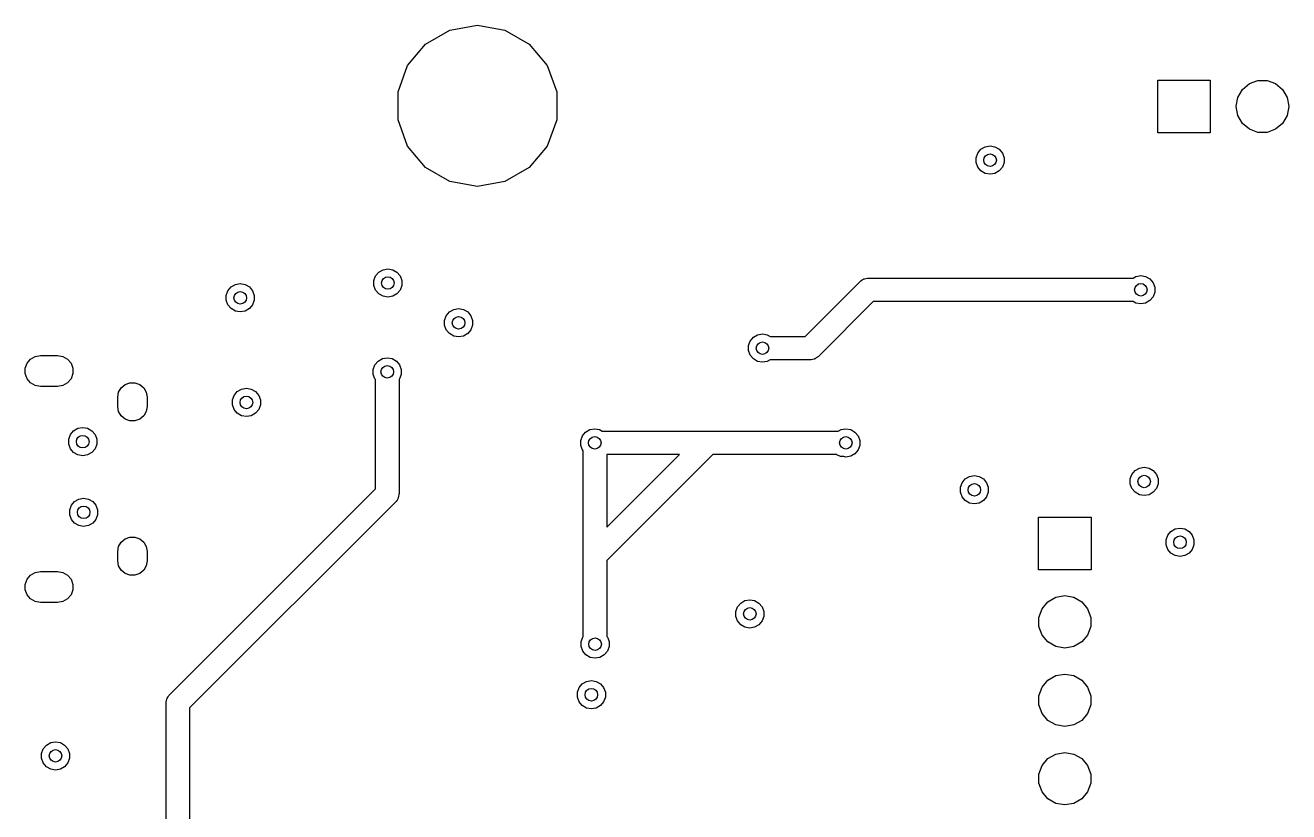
# Model space of a CAD drawing. Extents: x 91.5 to 190, y -113.6 to -60.2.
# Drawn here: x 91.51 to 132.42, y -85.64 to -60.16 of the extents above; entities that cross this region are included whole.
import ezdxf

# ---------------------------------------------------------------- set-up
doc = ezdxf.new("R2010")
doc.units = 0
doc.header["$MEASUREMENT"] = 0
doc.layers.add('BLACK', color=7, linetype='CONTINUOUS')

msp = doc.modelspace()

# ---------------------------------------------------------------- linework, layer by layer
at = {"layer": 'Black'}
for p, q in [((104.472, -60.7707), (105.257, -60.3175)), ((105.257, -60.3175), (106.15, -60.1601)), ((106.15, -60.1601), (107.043, -60.3175)), ((107.043, -60.3175), (107.828, -60.7707)), ((103.89, -61.465), (104.472, -60.7707)), ((107.828, -60.7707), (108.41, -61.465)), ((103.58, -62.3168), (103.89, -61.465)), ((108.41, -61.465), (108.72, -62.3168)), ((128.18, -63.64), (128.18, -61.94)), ((128.18, -61.94), (129.88, -61.94)), ((129.88, -61.94), (129.88, -63.64)), ((130.919, -62.2404), (131.145, -62.0506)), ((131.145, -62.0506), (131.422, -61.9497)), ((131.422, -61.9497), (131.718, -61.9497)), ((131.718, -61.9497), (131.995, -62.0506)), ((131.995, -62.0506), (132.221, -62.2404)), ((103.58, -63.2232), (103.58, -62.3168)), ((108.72, -62.3168), (108.72, -63.2232)), ((130.72, -62.7868), (130.771, -62.496)), ((130.771, -62.496), (130.919, -62.2404)), ((132.221, -62.2404), (132.369, -62.496)), ((132.369, -62.496), (132.42, -62.7868)), ((130.72, -62.7932), (130.72, -62.7868)), ((130.771, -63.084), (130.72, -62.7932)), ((132.42, -62.7932), (132.369, -63.084)), ((132.42, -62.7868), (132.42, -62.7932)), ((103.89, -64.075), (103.58, -63.2232)), ((108.72, -63.2232), (108.41, -64.075)), ((130.919, -63.3396), (130.771, -63.084)), ((131.145, -63.5294), (130.919, -63.3396)), ((132.221, -63.3396), (131.995, -63.5294)), ((132.369, -63.084), (132.221, -63.3396)), ((129.88, -63.64), (128.18, -63.64)), ((131.422, -63.6303), (131.145, -63.5294)), ((131.718, -63.6303), (131.422, -63.6303)), ((131.995, -63.5294), (131.718, -63.6303)), ((104.472, -64.7693), (103.89, -64.075)), ((108.41, -64.075), (107.828, -64.7693)), ((122.353, -64.3005), (122.455, -64.1784)), ((122.455, -64.1784), (122.593, -64.0987)), ((122.593, -64.0987), (122.75, -64.0711)), ((122.75, -64.0711), (122.907, -64.0987)), ((122.907, -64.0987), (123.045, -64.1784)), ((123.045, -64.1784), (123.147, -64.3005)), ((122.298, -64.4503), (122.353, -64.3005)), ((122.298, -64.6097), (122.298, -64.4503)), ((122.353, -64.7595), (122.298, -64.6097)), ((123.147, -64.3005), (123.202, -64.4503)), ((123.202, -64.6097), (123.147, -64.7595)), ((123.202, -64.4503), (123.202, -64.6097)), ((105.257, -65.2225), (104.472, -64.7693)), ((107.828, -64.7693), (107.043, -65.2225)), ((122.455, -64.8816), (122.353, -64.7595)), ((122.593, -64.9613), (122.455, -64.8816)), ((122.75, -64.9889), (122.593, -64.9613)), ((122.907, -64.9613), (122.75, -64.9889)), ((123.045, -64.8816), (122.907, -64.9613)), ((123.147, -64.7595), (123.045, -64.8816)), ((106.15, -65.3799), (105.257, -65.2225)), ((107.043, -65.2225), (106.15, -65.3799)), ((102.798, -68.4303), (102.853, -68.2805)), ((102.853, -68.2805), (102.955, -68.1584)), ((102.955, -68.1584), (103.093, -68.0787)), ((103.093, -68.0787), (103.25, -68.0511)), ((103.25, -68.0511), (103.407, -68.0787)), ((103.407, -68.0787), (103.545, -68.1584)), ((103.545, -68.1584), (103.647, -68.2805)), ((103.647, -68.2805), (103.702, -68.4303)), ((127.386, -68.349), (127.473, -68.2987)), ((127.473, -68.2987), (127.63, -68.2711)), ((127.63, -68.2711), (127.787, -68.2987)), ((127.787, -68.2987), (127.925, -68.3784)), ((98.0725, -68.7605), (98.175, -68.6384)), ((98.175, -68.6384), (98.313, -68.5587)), ((98.313, -68.5587), (98.47, -68.5311)), ((98.47, -68.5311), (98.627, -68.5587)), ((98.627, -68.5587), (98.765, -68.6384)), ((98.765, -68.6384), (98.8675, -68.7605)), ((102.798, -68.5897), (102.798, -68.4303)), ((102.853, -68.7395), (102.798, -68.5897)), ((103.702, -68.5897), (103.647, -68.7395)), ((103.702, -68.4303), (103.702, -68.5897)), ((116.762, -70.239), (118.541, -68.4606)), ((118.541, -68.4606), (118.554, -68.451)), ((118.554, -68.451), (118.565, -68.4381)), ((118.565, -68.4381), (118.608, -68.4132)), ((118.608, -68.4132), (118.649, -68.3847)), ((118.649, -68.3847), (118.665, -68.3804)), ((118.665, -68.3804), (118.68, -68.372)), ((118.68, -68.372), (118.729, -68.3633)), ((118.729, -68.3633), (118.777, -68.3504)), ((118.777, -68.3504), (118.793, -68.3519)), ((118.793, -68.3519), (118.81, -68.349)), ((118.81, -68.349), (127.386, -68.349)), ((127.925, -68.3784), (128.027, -68.5005)), ((128.027, -68.5005), (128.082, -68.6503)), ((128.082, -68.6503), (128.082, -68.8097)), ((98.018, -68.9103), (98.0725, -68.7605)), ((98.018, -69.0697), (98.018, -68.9103)), ((98.0725, -69.2195), (98.018, -69.0697)), ((98.8675, -68.7605), (98.922, -68.9103)), ((98.922, -69.0697), (98.8675, -69.2195)), ((98.922, -68.9103), (98.922, -69.0697)), ((102.955, -68.8616), (102.853, -68.7395)), ((103.093, -68.9413), (102.955, -68.8616)), ((103.25, -68.9689), (103.093, -68.9413)), ((103.407, -68.9413), (103.25, -68.9689)), ((103.545, -68.8616), (103.407, -68.9413)), ((103.647, -68.7395), (103.545, -68.8616)), ((118.968, -69.111), (117.189, -70.8894)), ((127.386, -69.111), (118.968, -69.111)), ((127.473, -69.1613), (127.386, -69.111)), ((127.925, -69.0816), (127.787, -69.1613)), ((128.027, -68.9595), (127.925, -69.0816)), ((128.082, -68.8097), (128.027, -68.9595)), ((98.175, -69.3416), (98.0725, -69.2195)), ((98.313, -69.4213), (98.175, -69.3416)), ((98.47, -69.4489), (98.313, -69.4213)), ((98.627, -69.4213), (98.47, -69.4489)), ((98.765, -69.3416), (98.627, -69.4213)), ((98.8675, -69.2195), (98.765, -69.3416)), ((105.143, -69.5705), (105.245, -69.4484)), ((105.245, -69.4484), (105.383, -69.3687)), ((105.383, -69.3687), (105.54, -69.3411)), ((105.54, -69.3411), (105.697, -69.3687)), ((105.697, -69.3687), (105.835, -69.4484)), ((105.835, -69.4484), (105.937, -69.5705)), ((127.63, -69.1889), (127.473, -69.1613)), ((127.787, -69.1613), (127.63, -69.1889)), ((105.088, -69.7203), (105.143, -69.5705)), ((105.088, -69.8797), (105.088, -69.7203)), ((105.143, -70.0295), (105.088, -69.8797)), ((105.937, -69.5705), (105.992, -69.7203)), ((105.992, -69.8797), (105.937, -70.0295)), ((105.992, -69.7203), (105.992, -69.8797)), ((105.245, -70.1516), (105.143, -70.0295)), ((105.383, -70.2313), (105.245, -70.1516)), ((105.54, -70.2589), (105.383, -70.2313)), ((105.697, -70.2313), (105.54, -70.2589)), ((105.835, -70.1516), (105.697, -70.2313)), ((105.937, -70.0295), (105.835, -70.1516)), ((114.983, -70.3905), (115.085, -70.2684)), ((115.085, -70.2684), (115.223, -70.1887)), ((115.223, -70.1887), (115.38, -70.1611)), ((115.38, -70.1611), (115.537, -70.1887)), ((115.537, -70.1887), (115.624, -70.239)), ((115.624, -70.239), (116.762, -70.239)), ((114.928, -70.5403), (114.983, -70.3905)), ((114.928, -70.6997), (114.928, -70.5403)), ((114.983, -70.8495), (114.928, -70.6997)), ((91.5096, -71.2732), (91.569, -71.11)), ((91.569, -71.11), (91.6806, -70.977)), ((91.6806, -70.977), (91.831, -70.8902)), ((91.831, -70.8902), (92.002, -70.86)), ((92.002, -70.86), (92.558, -70.86)), ((92.558, -70.86), (92.729, -70.8902)), ((92.729, -70.8902), (92.8794, -70.977)), ((92.8794, -70.977), (92.991, -71.11)), ((92.991, -71.11), (93.0504, -71.2732)), ((102.778, -71.3103), (102.833, -71.1605)), ((102.833, -71.1605), (102.935, -71.0384)), ((102.935, -71.0384), (103.073, -70.9587)), ((103.073, -70.9587), (103.23, -70.9311)), ((103.23, -70.9311), (103.387, -70.9587)), ((103.387, -70.9587), (103.525, -71.0384)), ((103.525, -71.0384), (103.627, -71.1605)), ((103.627, -71.1605), (103.682, -71.3103)), ((115.085, -70.9716), (114.983, -70.8495)), ((115.223, -71.0513), (115.085, -70.9716)), ((115.38, -71.0789), (115.223, -71.0513)), ((115.537, -71.0513), (115.38, -71.0789)), ((115.624, -71.001), (115.537, -71.0513)), ((116.92, -71.001), (115.624, -71.001)), ((116.937, -70.9981), (116.92, -71.001)), ((116.953, -70.9995), (116.937, -70.9981)), ((117.001, -70.9867), (116.953, -70.9995)), ((117.05, -70.978), (117.001, -70.9867)), ((117.065, -70.9696), (117.05, -70.978)), ((117.081, -70.9653), (117.065, -70.9696)), ((117.122, -70.9368), (117.081, -70.9653)), ((117.165, -70.9119), (117.122, -70.9368)), ((117.176, -70.899), (117.165, -70.9119)), ((117.189, -70.8894), (117.176, -70.899)), ((91.5096, -71.4468), (91.5096, -71.2732)), ((91.569, -71.61), (91.5096, -71.4468)), ((93.0504, -71.4468), (92.991, -71.61)), ((93.0504, -71.2732), (93.0504, -71.4468)), ((102.778, -71.4697), (102.778, -71.3103)), ((102.833, -71.6195), (102.778, -71.4697)), ((103.682, -71.4697), (103.627, -71.6195)), ((103.682, -71.3103), (103.682, -71.4697)), ((91.6806, -71.743), (91.569, -71.61)), ((91.831, -71.8298), (91.6806, -71.743)), ((92.002, -71.86), (91.831, -71.8298)), ((92.558, -71.86), (92.002, -71.86)), ((92.729, -71.8298), (92.558, -71.86)), ((92.8794, -71.743), (92.729, -71.8298)), ((92.991, -71.61), (92.8794, -71.743)), ((94.5336, -72.0452), (94.6161, -71.9023)), ((94.6161, -71.9023), (94.7425, -71.7963)), ((94.7425, -71.7963), (94.8975, -71.7398)), ((94.8975, -71.7398), (95.0625, -71.7398)), ((95.0625, -71.7398), (95.2175, -71.7963)), ((95.2175, -71.7963), (95.3439, -71.9023)), ((95.3439, -71.9023), (95.4264, -72.0452)), ((98.375, -72.0284), (98.513, -71.9487)), ((98.513, -71.9487), (98.67, -71.9211)), ((98.67, -71.9211), (98.827, -71.9487)), ((98.827, -71.9487), (98.965, -72.0284)), ((102.849, -71.6391), (102.833, -71.6195)), ((102.849, -75.1822), (102.849, -71.6391)), ((103.627, -71.6195), (103.611, -71.6391)), ((103.611, -71.6391), (103.611, -75.34)), ((94.505, -72.2076), (94.5336, -72.0452)), ((94.505, -72.5124), (94.505, -72.2076)), ((95.4264, -72.0452), (95.455, -72.2076)), ((95.455, -72.2076), (95.455, -72.5124)), ((98.218, -72.3003), (98.2725, -72.1505)), ((98.218, -72.4597), (98.218, -72.3003)), ((98.2725, -72.1505), (98.375, -72.0284)), ((98.965, -72.0284), (99.0675, -72.1505)), ((99.0675, -72.1505), (99.122, -72.3003)), ((99.122, -72.3003), (99.122, -72.4597)), ((94.5336, -72.6748), (94.505, -72.5124)), ((94.6161, -72.8177), (94.5336, -72.6748)), ((94.7425, -72.9237), (94.6161, -72.8177)), ((95.3439, -72.8177), (95.2175, -72.9237)), ((95.4264, -72.6748), (95.3439, -72.8177)), ((95.455, -72.5124), (95.4264, -72.6748)), ((98.2725, -72.6095), (98.218, -72.4597)), ((98.375, -72.7316), (98.2725, -72.6095)), ((98.513, -72.8113), (98.375, -72.7316)), ((98.67, -72.8389), (98.513, -72.8113)), ((98.827, -72.8113), (98.67, -72.8389)), ((98.965, -72.7316), (98.827, -72.8113)), ((99.0675, -72.6095), (98.965, -72.7316)), ((99.122, -72.4597), (99.0675, -72.6095)), ((93.075, -73.2984), (93.213, -73.2187)), ((93.213, -73.2187), (93.37, -73.1911)), ((93.37, -73.1911), (93.527, -73.2187)), ((93.527, -73.2187), (93.665, -73.2984)), ((94.8975, -72.9802), (94.7425, -72.9237)), ((95.0625, -72.9802), (94.8975, -72.9802)), ((95.2175, -72.9237), (95.0625, -72.9802)), ((92.918, -73.5703), (92.9725, -73.4205)), ((92.918, -73.7297), (92.918, -73.5703)), ((92.9725, -73.4205), (93.075, -73.2984)), ((93.665, -73.2984), (93.7675, -73.4205)), ((93.7675, -73.4205), (93.822, -73.5703)), ((93.822, -73.5703), (93.822, -73.7297)), ((109.498, -73.6103), (109.553, -73.4605)), ((109.498, -73.7697), (109.498, -73.6103)), ((109.553, -73.4605), (109.655, -73.3384)), ((109.655, -73.3384), (109.793, -73.2587)), ((109.793, -73.2587), (109.95, -73.2311)), ((109.95, -73.2311), (110.107, -73.2587)), ((110.107, -73.2587), (110.194, -73.309)), ((110.194, -73.309), (113.61, -73.309)), ((113.61, -73.309), (117.836, -73.309)), ((117.836, -73.309), (117.923, -73.2587)), ((117.923, -73.2587), (118.08, -73.2311)), ((118.08, -73.2311), (118.237, -73.2587)), ((118.237, -73.2587), (118.375, -73.3384)), ((118.375, -73.3384), (118.477, -73.4605)), ((118.477, -73.4605), (118.532, -73.6103)), ((118.532, -73.6103), (118.532, -73.7697)), ((92.9725, -73.8795), (92.918, -73.7297)), ((93.075, -74.0016), (92.9725, -73.8795)), ((93.213, -74.0813), (93.075, -74.0016)), ((93.665, -74.0016), (93.527, -74.0813)), ((93.7675, -73.8795), (93.665, -74.0016)), ((93.822, -73.7297), (93.7675, -73.8795)), ((109.553, -73.9195), (109.498, -73.7697)), ((109.579, -73.951), (109.553, -73.9195)), ((109.579, -77.34), (109.579, -73.951)), ((118.375, -74.0416), (118.237, -74.1213)), ((118.477, -73.9195), (118.375, -74.0416)), ((118.532, -73.7697), (118.477, -73.9195)), ((93.37, -74.1089), (93.213, -74.0813)), ((93.527, -74.0813), (93.37, -74.1089)), ((113.768, -74.071), (110.341, -77.4978)), ((110.341, -74.071), (110.341, -76.4202)), ((110.341, -76.4202), (112.69, -74.071)), ((112.69, -74.071), (110.341, -74.071)), ((117.79, -74.071), (113.768, -74.071)), ((117.791, -74.0721), (117.79, -74.071)), ((117.911, -74.128), (117.791, -74.0721)), ((118.01, -74.1367), (117.911, -74.128)), ((118.08, -74.1489), (118.01, -74.1367)), ((118.237, -74.1213), (118.08, -74.1489)), ((121.843, -74.9805), (121.945, -74.8584)), ((121.945, -74.8584), (122.083, -74.7787)), ((122.083, -74.7787), (122.24, -74.7511)), ((122.24, -74.7511), (122.397, -74.7787)), ((122.397, -74.7787), (122.535, -74.8584)), ((122.535, -74.8584), (122.637, -74.9805)), ((127.288, -74.8603), (127.343, -74.7105)), ((127.288, -75.0197), (127.288, -74.8603)), ((127.343, -74.7105), (127.445, -74.5884)), ((127.445, -74.5884), (127.583, -74.5087)), ((127.583, -74.5087), (127.74, -74.4811)), ((127.74, -74.4811), (127.897, -74.5087)), ((127.897, -74.5087), (128.035, -74.5884)), ((128.035, -74.5884), (128.137, -74.7105)), ((128.137, -74.7105), (128.192, -74.8603)), ((128.192, -74.8603), (128.192, -75.0197)), ((96.1806, -81.8506), (102.849, -75.1822)), ((121.788, -75.1303), (121.843, -74.9805)), ((121.788, -75.2897), (121.788, -75.1303)), ((122.637, -74.9805), (122.692, -75.1303)), ((122.692, -75.1303), (122.692, -75.2897)), ((127.343, -75.1695), (127.288, -75.0197)), ((127.445, -75.2916), (127.343, -75.1695)), ((128.137, -75.1695), (128.035, -75.2916)), ((128.192, -75.0197), (128.137, -75.1695)), ((93.0025, -75.7105), (93.105, -75.5884)), ((93.105, -75.5884), (93.243, -75.5087)), ((93.243, -75.5087), (93.4, -75.4811)), ((93.4, -75.4811), (93.557, -75.5087)), ((93.557, -75.5087), (93.695, -75.5884)), ((93.695, -75.5884), (93.7975, -75.7105)), ((103.499, -75.6094), (96.831, -82.2778)), ((103.509, -75.5957), (103.499, -75.6094)), ((103.522, -75.5849), (103.509, -75.5957)), ((103.547, -75.5418), (103.522, -75.5849)), ((103.575, -75.501), (103.547, -75.5418)), ((103.58, -75.4848), (103.575, -75.501)), ((103.588, -75.4703), (103.58, -75.4848)), ((103.597, -75.4213), (103.588, -75.4703)), ((103.61, -75.3732), (103.597, -75.4213)), ((103.611, -75.34), (103.608, -75.3565)), ((103.608, -75.3565), (103.61, -75.3732)), ((121.843, -75.4395), (121.788, -75.2897)), ((121.945, -75.5616), (121.843, -75.4395)), ((122.083, -75.6413), (121.945, -75.5616)), ((122.24, -75.6689), (122.083, -75.6413)), ((122.397, -75.6413), (122.24, -75.6689)), ((122.535, -75.5616), (122.397, -75.6413)), ((122.637, -75.4395), (122.535, -75.5616)), ((122.692, -75.2897), (122.637, -75.4395)), ((127.583, -75.3713), (127.445, -75.2916)), ((127.74, -75.3989), (127.583, -75.3713)), ((127.897, -75.3713), (127.74, -75.3989)), ((128.035, -75.2916), (127.897, -75.3713)), ((92.948, -75.8603), (93.0025, -75.7105)), ((92.948, -76.0197), (92.948, -75.8603)), ((93.0025, -76.1695), (92.948, -76.0197)), ((93.7975, -75.7105), (93.852, -75.8603)), ((93.852, -76.0197), (93.7975, -76.1695)), ((93.852, -75.8603), (93.852, -76.0197)), ((93.105, -76.2916), (93.0025, -76.1695)), ((93.243, -76.3713), (93.105, -76.2916)), ((93.4, -76.3989), (93.243, -76.3713)), ((93.557, -76.3713), (93.4, -76.3989)), ((93.695, -76.2916), (93.557, -76.3713)), ((93.7975, -76.1695), (93.695, -76.2916)), ((124.32, -77.8), (124.32, -76.1)), ((124.32, -76.1), (126.02, -76.1)), ((126.02, -76.1), (126.02, -77.8)), ((128.605, -76.5584), (128.743, -76.4787)), ((128.743, -76.4787), (128.9, -76.4511)), ((128.9, -76.4511), (129.057, -76.4787)), ((129.057, -76.4787), (129.195, -76.5584)), ((94.5336, -77.0452), (94.6161, -76.9023)), ((94.6161, -76.9023), (94.7425, -76.7963)), ((94.7425, -76.7963), (94.8975, -76.7398)), ((94.8975, -76.7398), (95.0625, -76.7398)), ((95.0625, -76.7398), (95.2175, -76.7963)), ((95.2175, -76.7963), (95.3439, -76.9023)), ((95.3439, -76.9023), (95.4264, -77.0452)), ((128.448, -76.8303), (128.503, -76.6805)), ((128.448, -76.9897), (128.448, -76.8303)), ((128.503, -76.6805), (128.605, -76.5584)), ((129.195, -76.5584), (129.297, -76.6805)), ((129.297, -76.6805), (129.352, -76.8303)), ((129.352, -76.8303), (129.352, -76.9897)), ((94.505, -77.2076), (94.5336, -77.0452)), ((94.505, -77.5124), (94.505, -77.2076)), ((95.4264, -77.0452), (95.455, -77.2076)), ((95.455, -77.2076), (95.455, -77.5124)), ((128.503, -77.1395), (128.448, -76.9897)), ((128.605, -77.2616), (128.503, -77.1395)), ((128.743, -77.3413), (128.605, -77.2616)), ((129.195, -77.2616), (129.057, -77.3413)), ((129.297, -77.1395), (129.195, -77.2616)), ((129.352, -76.9897), (129.297, -77.1395)), ((94.5336, -77.6748), (94.505, -77.5124)), ((94.6161, -77.8177), (94.5336, -77.6748)), ((95.4264, -77.6748), (95.3439, -77.8177)), ((95.455, -77.5124), (95.4264, -77.6748)), ((109.579, -79.9609), (109.579, -77.34)), ((110.341, -77.4978), (110.341, -79.9609)), ((128.9, -77.3689), (128.743, -77.3413)), ((129.057, -77.3413), (128.9, -77.3689)), ((91.5096, -78.2732), (91.569, -78.11)), ((91.569, -78.11), (91.6806, -77.977)), ((91.6806, -77.977), (91.831, -77.8902)), ((91.831, -77.8902), (92.002, -77.86)), ((92.002, -77.86), (92.558, -77.86)), ((92.558, -77.86), (92.729, -77.8902)), ((92.729, -77.8902), (92.8794, -77.977)), ((92.8794, -77.977), (92.991, -78.11)), ((92.991, -78.11), (93.0504, -78.2732)), ((94.7425, -77.9237), (94.6161, -77.8177)), ((94.8975, -77.9802), (94.7425, -77.9237)), ((95.0625, -77.9802), (94.8975, -77.9802)), ((95.2175, -77.9237), (95.0625, -77.9802)), ((95.3439, -77.8177), (95.2175, -77.9237)), ((126.02, -77.8), (124.32, -77.8)), ((91.5096, -78.4468), (91.5096, -78.2732)), ((91.569, -78.61), (91.5096, -78.4468)), ((93.0504, -78.4468), (92.991, -78.61)), ((93.0504, -78.2732), (93.0504, -78.4468)), ((91.6806, -78.743), (91.569, -78.61)), ((91.831, -78.8298), (91.6806, -78.743)), ((92.002, -78.86), (91.831, -78.8298)), ((92.558, -78.86), (92.002, -78.86)), ((92.729, -78.8298), (92.558, -78.86)), ((92.8794, -78.743), (92.729, -78.8298)), ((92.991, -78.61), (92.8794, -78.743)), ((114.573, -79.0005), (114.675, -78.8784)), ((114.675, -78.8784), (114.813, -78.7987)), ((114.813, -78.7987), (114.97, -78.7711)), ((114.97, -78.7711), (115.127, -78.7987)), ((115.127, -78.7987), (115.265, -78.8784)), ((115.265, -78.8784), (115.367, -79.0005)), ((124.431, -79.065), (124.62, -78.8389)), ((124.62, -78.8389), (124.876, -78.6913)), ((124.876, -78.6913), (125.167, -78.64)), ((125.167, -78.64), (125.173, -78.64)), ((125.173, -78.64), (125.464, -78.6913)), ((125.464, -78.6913), (125.72, -78.8389)), ((125.72, -78.8389), (125.909, -79.065)), ((114.518, -79.1503), (114.573, -79.0005)), ((114.518, -79.3097), (114.518, -79.1503)), ((114.573, -79.4595), (114.518, -79.3097)), ((115.367, -79.0005), (115.422, -79.1503)), ((115.422, -79.3097), (115.367, -79.4595)), ((115.422, -79.1503), (115.422, -79.3097)), ((124.33, -79.3424), (124.431, -79.065)), ((124.33, -79.6376), (124.33, -79.3424)), ((125.909, -79.065), (126.01, -79.3424)), ((126.01, -79.3424), (126.01, -79.6376)), ((114.675, -79.5816), (114.573, -79.4595)), ((114.813, -79.6613), (114.675, -79.5816)), ((114.97, -79.6889), (114.813, -79.6613)), ((115.127, -79.6613), (114.97, -79.6889)), ((115.265, -79.5816), (115.127, -79.6613)), ((115.367, -79.4595), (115.265, -79.5816)), ((124.431, -79.915), (124.33, -79.6376)), ((126.01, -79.6376), (125.909, -79.915)), ((109.508, -80.1303), (109.563, -79.9805)), ((109.508, -80.2897), (109.508, -80.1303)), ((109.563, -79.9805), (109.579, -79.9609)), ((110.341, -79.9609), (110.357, -79.9805)), ((110.357, -79.9805), (110.412, -80.1303)), ((110.412, -80.1303), (110.412, -80.2897)), ((124.62, -80.1411), (124.431, -79.915)), ((124.876, -80.2887), (124.62, -80.1411)), ((125.72, -80.1411), (125.464, -80.2887)), ((125.909, -79.915), (125.72, -80.1411)), ((109.563, -80.4395), (109.508, -80.2897)), ((109.665, -80.5616), (109.563, -80.4395)), ((109.803, -80.6413), (109.665, -80.5616)), ((110.255, -80.5616), (110.117, -80.6413)), ((110.357, -80.4395), (110.255, -80.5616)), ((110.412, -80.2897), (110.357, -80.4395)), ((125.167, -80.34), (124.876, -80.2887)), ((125.173, -80.34), (125.167, -80.34)), ((125.464, -80.2887), (125.173, -80.34)), ((109.96, -80.6689), (109.803, -80.6413)), ((110.117, -80.6413), (109.96, -80.6689)), ((109.683, -81.4187), (109.84, -81.3911)), ((109.84, -81.3911), (109.997, -81.4187)), ((124.431, -81.605), (124.62, -81.3789)), ((124.62, -81.3789), (124.876, -81.2313)), ((124.876, -81.2313), (125.167, -81.18)), ((125.167, -81.18), (125.173, -81.18)), ((125.173, -81.18), (125.464, -81.2313)), ((125.464, -81.2313), (125.72, -81.3789)), ((125.72, -81.3789), (125.909, -81.605)), ((109.388, -81.7703), (109.443, -81.6205)), ((109.388, -81.9297), (109.388, -81.7703)), ((109.443, -81.6205), (109.545, -81.4984)), ((109.545, -81.4984), (109.683, -81.4187)), ((109.997, -81.4187), (110.135, -81.4984)), ((110.135, -81.4984), (110.237, -81.6205)), ((110.237, -81.6205), (110.292, -81.7703)), ((110.292, -81.7703), (110.292, -81.9297)), ((124.33, -81.8824), (124.431, -81.605)), ((125.909, -81.605), (126.01, -81.8824)), ((96.069, -82.12), (96.0719, -82.1035)), ((96.069, -86.2509), (96.069, -82.12)), ((96.0704, -82.0868), (96.0833, -82.0387)), ((96.0719, -82.1035), (96.0704, -82.0868)), ((96.0833, -82.0387), (96.092, -81.9897)), ((96.092, -81.9897), (96.1004, -81.9752)), ((96.1004, -81.9752), (96.1047, -81.959)), ((96.1047, -81.959), (96.1332, -81.9182)), ((96.1332, -81.9182), (96.1581, -81.8751)), ((96.1581, -81.8751), (96.171, -81.8643)), ((96.171, -81.8643), (96.1806, -81.8506)), ((109.443, -82.0795), (109.388, -81.9297)), ((109.545, -82.2016), (109.443, -82.0795)), ((109.683, -82.2813), (109.545, -82.2016)), ((110.135, -82.2016), (109.997, -82.2813)), ((110.237, -82.0795), (110.135, -82.2016)), ((110.292, -81.9297), (110.237, -82.0795)), ((124.33, -82.1776), (124.33, -81.8824)), ((124.431, -82.455), (124.33, -82.1776)), ((126.01, -82.1776), (125.909, -82.455)), ((126.01, -81.8824), (126.01, -82.1776)), ((96.831, -82.2778), (96.831, -86.2509)), ((109.84, -82.3089), (109.683, -82.2813)), ((109.997, -82.2813), (109.84, -82.3089)), ((124.62, -82.6811), (124.431, -82.455)), ((125.909, -82.455), (125.72, -82.6811)), ((124.876, -82.8287), (124.62, -82.6811)), ((125.167, -82.88), (124.876, -82.8287)), ((125.173, -82.88), (125.167, -82.88)), ((125.464, -82.8287), (125.173, -82.88)), ((125.72, -82.6811), (125.464, -82.8287)), ((92.195, -83.4784), (92.333, -83.3987)), ((92.333, -83.3987), (92.49, -83.3711)), ((92.49, -83.3711), (92.647, -83.3987)), ((92.647, -83.3987), (92.785, -83.4784)), ((92.038, -83.7503), (92.0925, -83.6005)), ((92.038, -83.9097), (92.038, -83.7503)), ((92.0925, -83.6005), (92.195, -83.4784)), ((92.785, -83.4784), (92.8875, -83.6005)), ((92.8875, -83.6005), (92.942, -83.7503)), ((92.942, -83.7503), (92.942, -83.9097)), ((124.62, -83.9189), (124.876, -83.7713)), ((124.876, -83.7713), (125.167, -83.72)), ((125.167, -83.72), (125.173, -83.72)), ((125.173, -83.72), (125.464, -83.7713)), ((125.464, -83.7713), (125.72, -83.9189)), ((92.0925, -84.0595), (92.038, -83.9097)), ((92.195, -84.1816), (92.0925, -84.0595)), ((92.333, -84.2613), (92.195, -84.1816)), ((92.49, -84.2889), (92.333, -84.2613)), ((92.647, -84.2613), (92.49, -84.2889)), ((92.785, -84.1816), (92.647, -84.2613)), ((92.8875, -84.0595), (92.785, -84.1816)), ((92.942, -83.9097), (92.8875, -84.0595)), ((124.33, -84.4224), (124.431, -84.145)), ((124.431, -84.145), (124.62, -83.9189)), ((125.72, -83.9189), (125.909, -84.145)), ((125.909, -84.145), (126.01, -84.4224)), ((124.33, -84.7176), (124.33, -84.4224)), ((126.01, -84.4224), (126.01, -84.7176)), ((124.431, -84.995), (124.33, -84.7176)), ((124.62, -85.2211), (124.431, -84.995)), ((125.909, -84.995), (125.72, -85.2211)), ((126.01, -84.7176), (125.909, -84.995)), ((124.876, -85.3687), (124.62, -85.2211)), ((125.167, -85.42), (124.876, -85.3687)), ((125.173, -85.42), (125.167, -85.42)), ((125.464, -85.3687), (125.173, -85.42)), ((125.72, -85.2211), (125.464, -85.3687))]:
    msp.add_line(p, q, dxfattribs=at)
for centre in [(122.75, -64.53), (103.25, -68.51), (127.63, -68.73), (98.47, -68.99), (105.54, -69.8), (115.38, -70.62), (103.23, -71.39), (98.67, -72.38), (93.37, -73.65), (109.95, -73.69), (118.08, -73.69), (127.74, -74.94), (122.24, -75.21), (93.4, -75.94), (128.9, -76.91), (114.97, -79.23), (109.96, -80.21), (109.84, -81.85), (92.49, -83.83)]:
    msp.add_circle(centre, 0.2032, dxfattribs=at)

doc.saveas('drawing.dxf')
